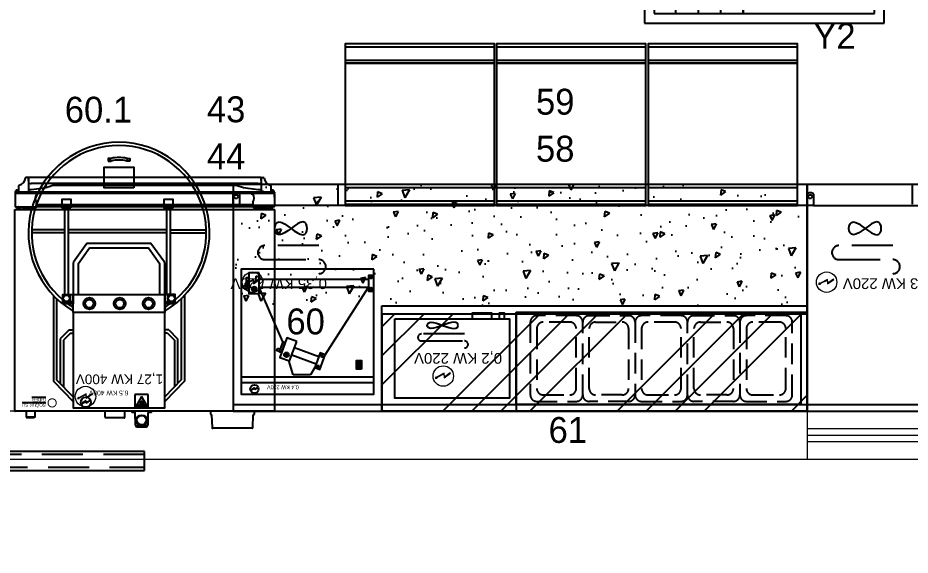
# Model space of a CAD drawing. Header units: millimetres. Extents: x 4980 to 19099, y 3891 to 5773.
# Drawn here: x 16684.8 to 16960.6, y 4416.1 to 4582.2 of the extents above; entities that cross this region are included whole.
import ezdxf

# ---------------------------------------------------------------- set-up
doc = ezdxf.new("R2010")
doc.units = ezdxf.units.MM
doc.set_wipeout_variables(frame=1)
doc.linetypes.add('DASHED', pattern=[19.05, 12.7, -6.35])
doc.linetypes.add('HIDDEN', pattern=[9.525, 6.35, -3.175])
for name, color, linetype in [('ASSI', 7, 'Continuous'), ('GEOM', 7, 'Continuous'), ('Kıtc-002 Çizgi', 7, 'Continuous'), ('Kıtc-005 Yazı', 7, 'Continuous'), ('Kıtc-008 Rakam', 1, 'Continuous'), ('Kıtc-011 Elk Tes Yazı 001', 1, 'Continuous'), ('Kıtc-014 Elk Tes İşaretler', 1, 'Continuous'), ('Kıtc-028 Yer Izgarası', 252, 'Continuous'), ('Kıtc-034 Soğuk Oda', 1, 'Continuous')]:
    doc.layers.add(name, color=color, linetype=linetype)
for name, color, linetype, lineweight in [('no3_cam gorunus on', 142, 'Continuous', 18), ('no3_doğrama gorunus', 243, 'Continuous', 0), ('no3_duvar ytong', 101, 'Continuous', 20)]:
    doc.layers.add(name, color=color, linetype=linetype, lineweight=lineweight)
doc.styles.get("Standard").update_dxf_attribs({"font": 'stylu.ttf', "height": 10})

# ---------------------------------------------------------------- blocks, each defined once
blk = doc.blocks.new('A$C47D864D1')
at = {"color": 7, "linetype": 'Continuous'}
for p, q in [((63.38, 136.83), (66.27, 136.83)), ((70.07, 131.97), (70.07, 133.9)), ((70.18, 134), (75.94, 134)), ((76.04, 133.9), (76.04, 131.97)), ((97.86, 133.82), (98.07, 134.03)), ((97.86, 131.97), (97.86, 133.82)), ((97.86, 133.82), (100.53, 133.82)), ((98.07, 134.03), (100.33, 134.03)), ((100.53, 133.82), (100.33, 134.03)), ((100.53, 131.97), (100.53, 133.82)), ((23.67, 131.88), (23.67, 69.71)), ((23.77, 131.97), (103.93, 131.97)), ((104.03, 131.88), (104.03, 69.63)), ((104.03, 69.63), (23.76, 69.63)), ((24.17, 69.58), (24.29, 69.63)), ((24.17, 69.58), (24.17, 69.47)), ((24.29, 69.41), (24.17, 69.47)), ((24.29, 69.41), (25.72, 69.41)), ((24.54, 69.36), (24.49, 69.41)), ((25.47, 69.36), (24.54, 69.36)), ((24.67, 69.36), (24.67, 68.88)), ((25.34, 69.36), (25.34, 68.88)), ((25.47, 69.36), (25.52, 69.41)), ((25.84, 69.58), (25.72, 69.63)), ((25.72, 69.41), (25.84, 69.47)), ((25.84, 69.58), (25.84, 69.47)), ((26.24, 68.84), (26.24, 69.23)), ((27.79, 69.29), (27.82, 69.28)), ((27.79, 69.29), (27.79, 69.29)), ((30.17, 69.02), (30.16, 69.02)), ((101.86, 69.63), (101.86, 69.47)), ((101.98, 69.41), (101.86, 69.47)), ((101.98, 69.41), (103.41, 69.41)), ((102.23, 69.36), (102.18, 69.41)), ((103.16, 69.36), (102.23, 69.36)), ((102.36, 69.36), (102.36, 68.88)), ((103.03, 69.36), (103.03, 68.88)), ((103.16, 69.36), (103.21, 69.41)), ((103.41, 69.41), (103.53, 69.47)), ((103.53, 69.63), (103.53, 69.47)), ((23.77, 64.8), (23.77, 68.61)), ((30.39, 68.68), (30.39, 68.68)), ((97.3, 68.66), (30.4, 68.66)), ((30.41, 67.33), (30.41, 68.61)), ((97.29, 68.05), (30.41, 68.05)), ((23.77, 64.21), (23.77, 64.52)), ((23.86, 64.62), (23.86, 64.67)), ((23.87, 64.62), (103.83, 64.62)), ((23.87, 64.11), (23.87, 64.07)), ((103.83, 64.11), (23.87, 64.11)), ((23.92, 64.62), (23.92, 64.65)), ((23.92, 64.65), (30.25, 64.65)), ((24.9, 63.6), (24.38, 63.6)), ((24.9, 62.32), (24.9, 64.06)), ((27.73, 64.62), (27.73, 64.65)), ((27.88, 59.69), (27.88, 64.11)), ((30.41, 64.81), (30.41, 64.8)), ((99.81, 59.69), (99.81, 64.11)), ((99.97, 64.62), (99.97, 64.65)), ((102.8, 64.06), (102.8, 62.32)), ((103.32, 63.6), (102.8, 63.6)), ((103.78, 64.62), (103.78, 64.65)), ((103.83, 64.11), (103.83, 64.07)), ((103.93, 64.21), (103.93, 64.52)), ((35.46, 62.18), (92.24, 62.18)), ((27.88, 59.69), (27.19, 59.71)), ((99.81, 59.69), (100.51, 59.71))]:
    blk.add_line(p, q, dxfattribs=at)
at = {"color": 9, "linetype": 'Continuous'}
for p, q in [((28.1, 69.25), (28.1, 69.25)), ((30.16, 69.02), (30.06, 69.04)), ((23.77, 68.61), (23.77, 68.61)), ((23.92, 68.77), (23.93, 68.76)), ((23.93, 68.76), (30.25, 68.76))]:
    blk.add_line(p, q, dxfattribs=at)
at = {"color": 7, "linetype": 'Continuous'}
for points in [[(30.25, 68.76), (30.25, 68.92), (30.25, 68.94), (30.24, 68.96), (30.23, 68.98), (30.22, 68.99), (30.2, 69), (30.19, 69.01), (30.18, 69.01), (30.17, 69.02)], [(30.41, 68.61), (30.41, 68.63), (30.4, 68.66)], [(23.87, 64.07), (23.87, 63.99), (23.91, 63.88), (23.97, 63.79), (24.05, 63.71), (24.14, 63.65), (24.24, 63.62), (24.34, 63.6), (24.38, 63.6)], [(27.88, 63.53), (28.76, 63.49), (30.34, 63.36), (31.84, 63.16), (33.28, 62.87), (35.25, 62.24)], [(93.09, 62.46), (94.43, 62.87), (95.86, 63.16), (97.36, 63.36), (98.94, 63.49), (99.81, 63.53)], [(103.32, 63.6), (103.36, 63.6), (103.46, 63.62), (103.56, 63.66), (103.65, 63.71), (103.73, 63.79), (103.79, 63.89), (103.83, 64), (103.83, 64.07)], [(35.25, 62.24), (35.28, 62.23), (35.31, 62.22), (35.34, 62.21), (35.36, 62.2), (35.38, 62.2)], [(35.38, 62.2), (35.4, 62.19), (35.42, 62.19), (35.45, 62.18), (35.46, 62.18)], [(92.24, 62.18), (92.27, 62.19), (92.29, 62.19), (92.31, 62.19)], [(92.31, 62.19), (92.33, 62.2), (92.35, 62.21), (92.37, 62.21), (92.39, 62.22), (92.42, 62.23), (93.09, 62.46)]]:
    blk.add_lwpolyline(points, dxfattribs=at)
blk.add_circle((64.82, 134.69), 1.44, dxfattribs=at)
for centre, radius, start, end in [((70.18, 133.9), 0.103, 90, 180), ((75.94, 133.9), 0.103, 0, 90), ((23.76, 131.87), 0.0935, 84.229, 173.4028), ((103.94, 131.87), 0.0935, 6.5972, 95.771), ((23.76, 69.72), 0.0926, 186.3797, 270), ((26.34, 69.23), 0.103, 89.7796, 180.0031), ((26.24, 43.09), 26.24, 86.6073, 89.7746), ((23.92, 68.61), 0.154, 89.9968, 180.0032), ((24.72, 68.88), 0.0514, 180, 224.974), ((25.29, 68.88), 0.0514, 345.7158, 0), ((26.39, 68.87), 0.154, 191.4346, 226.3364), ((32.05, 66.09), 2.06, 143.047, 215.7313), ((30.25, 68.61), 0.154, 30.2534, 34.9803), ((30.25, 68.61), 0.155, 26.5662, 30.2534), ((30.25, 68.61), 0.154, 21.0462, 26.5663), ((103.05, 68.92), 0.691, 183.4692, 184.5122), ((102.98, 68.88), 0.0514, 315.026, 0), ((23.87, 64.52), 0.103, 90, 180), ((23.87, 64.21), 0.103, 180, 270), ((23.93, 64.8), 0.155, 259.3317, 269.9849), ((23.93, 64.8), 0.154, 258.712, 259.3217), ((24.95, 64.06), 0.0514, 90.0016, 180), ((30.25, 64.8), 0.154, 270, 0), ((30.28, 64.81), 0.129, 0, 35.7313), ((102.75, 64.06), 0.0514, 0, 89.9984), ((103.77, 64.8), 0.155, 270.0151, 280.6683), ((103.77, 64.8), 0.154, 281.2961, 0.0005), ((103.77, 64.8), 0.154, 280.6783, 281.288), ((103.83, 64.52), 0.103, 0, 90), ((103.83, 64.21), 0.103, 270, 0), ((25.11, 62.32), 0.206, 180, 254.9739), ((24.39, 59.64), 2.57, 6.6929, 74.9538), ((103.31, 59.64), 2.57, 105.0462, 173.3071), ((102.59, 62.32), 0.206, 285.0261, 0), ((27.2, 59.97), 0.257, 186.6929, 268), ((100.5, 59.97), 0.257, 272, 353.3071)]:
    blk.add_arc(centre, radius, start, end, dxfattribs=at)
at = {"color": 9, "linetype": 'Continuous'}
for centre, radius, start, end in [((27.93, 69.95), 0.675, 260.932, 261.1755), ((27.92, 69.86), 0.586, 260.5125, 260.9361), ((26.24, 43.09), 26.22, 81.6196, 85.9346)]:
    blk.add_arc(centre, radius, start, end, dxfattribs=at)
at = {"color": 7, "linetype": 'Continuous'}
for centre, major_axis, ratio, start_param, end_param in [((30.25, 68.61), (-0.069, 0.138), 0.99981, 4.712287, 5.819644), ((23.92, 64.8), (0.154, 0), 0.999848, 9.424778, 10.995574)]:
    blk.add_ellipse(centre, major_axis=major_axis, ratio=ratio, start_param=start_param, end_param=end_param, dxfattribs=at)
at = {"color": 9, "linetype": 'Continuous'}
for points, knots in [([(27.82, 69.28), (27.82, 69.28), (27.81, 69.28), (27.8, 69.28), (27.79, 69.29)], [0, 0, 0, 0, 0.337497, 1, 1, 1, 1]), ([(28.1, 69.25), (28.05, 69.26), (27.95, 69.26), (27.86, 69.27), (27.83, 69.28)], [0, 0, 0, 0, 0.579312, 1, 1, 1, 1]), ([(24.9, 62.32), (24.9, 62.32), (24.9, 62.31), (24.9, 62.31), (24.91, 62.31)], [0, 0, 0, 0, 0.70163, 1, 1, 1, 1]), ([(102.79, 62.31), (102.79, 62.31), (102.8, 62.31), (102.8, 62.32), (102.8, 62.32)], [0, 0, 0, 0, 0.298397, 1, 1, 1, 1])]:
    blk.add_open_spline(points, degree=3, knots=knots, dxfattribs=at)
at = {"color": 7, "linetype": 'Continuous'}
for points in [[(30.4, 68.66), (30.4, 68.65), (30.41, 68.63), (30.41, 68.61)], [(101.46, 68.92), (101.46, 68.92), (101.46, 68.92), (101.46, 68.92)]]:
    blk.add_open_spline(points, degree=3, dxfattribs=at)
at = {"layer": 'ASSI', "color": 7, "linetype": 'Continuous'}
for p, q in [((61.74, 132.36), (61.74, 131.97)), ((24.67, 68.88), (24.67, 69.36)), ((25.34, 68.88), (25.34, 69.36)), ((102.36, 68.88), (102.36, 69.36)), ((103.03, 68.88), (103.03, 69.36)), ((28.87, 61.54), (98.83, 61.54)), ((27.88, 60.61), (27.88, 59.69)), ((27.88, 59.69), (99.81, 59.69)), ((99.81, 60.61), (99.81, 59.69))]:
    blk.add_line(p, q, dxfattribs=at)
at = {"layer": 'ASSI', "color": 9, "linetype": 'Continuous'}
blk.add_line((101.46, 68.88), (102.32, 68.88), dxfattribs=at)
at = {"layer": 'ASSI', "color": 7, "linetype": 'Continuous'}
for centre, radius, start, end in [((25.05, 69.21), 0.514, 224.974, 239.0644), ((25.83, 66.34), 2.57, 100.9889, 109.5117), ((101.87, 66.34), 2.57, 70.4883, 80.0581), ((102.65, 69.21), 0.514, 300.9356, 315.026)]:
    blk.add_arc(centre, radius, start, end, dxfattribs=at)
at = {"layer": 'ASSI', "color": 3, "linetype": 'Continuous'}
blk.add_arc((23.92, 64.8), 0.154, 251.4021, 258.868, dxfattribs=at)
at = {"layer": 'GEOM', "color": 7, "linetype": 'Continuous'}
for p, q in [((30.42, 137), (30.29, 133.06)), ((30.63, 137.19), (42.84, 137.19)), ((43.18, 133.06), (43.04, 137)), ((62.85, 132.46), (62.91, 136.28)), ((63.38, 136.78), (63.38, 136.83)), ((63.43, 136.78), (66.22, 136.78)), ((66.27, 136.83), (66.27, 136.78)), ((66.74, 136.28), (66.8, 132.46)), ((29.91, 132.65), (29.9, 131.97)), ((30.26, 133.02), (30.07, 132.91)), ((43.4, 132.91), (43.21, 133.02)), ((43.57, 131.97), (43.56, 132.65)), ((61.74, 132.36), (62.74, 132.36)), ((62.77, 130.94), (62.77, 126.82)), ((66.88, 130.94), (62.77, 130.94)), ((63.13, 130.35), (64.82, 127.41)), ((66.52, 130.35), (63.13, 130.35)), ((64.82, 127.57), (63.27, 130.27)), ((63.27, 130.27), (66.38, 130.27)), ((63.9, 130.14), (63.9, 130.08)), ((65.75, 130.14), (63.9, 130.14)), ((63.9, 130.08), (65.75, 130.08)), ((64.52, 129.88), (64.47, 129.93)), ((64.82, 127.41), (66.52, 130.35)), ((66.38, 130.27), (64.82, 127.57)), ((64.93, 129.88), (64.88, 129.93)), ((65.34, 129.88), (65.3, 129.93)), ((65.75, 130.08), (65.75, 130.14)), ((66.88, 126.82), (66.88, 130.94)), ((66.91, 132.36), (67.83, 132.36)), ((64.31, 128.74), (64.35, 128.69)), ((64.72, 128.74), (64.76, 128.69)), ((65.13, 128.74), (65.17, 128.69)), ((62.77, 126.82), (66.88, 126.82)), ((104.04, 72.2), (104.03, 72.2)), ((97.53, 69.02), (97.52, 69.01)), ((97.54, 69.02), (97.53, 69.02)), ((101.46, 68.88), (101.46, 69.23)), ((97.29, 68.61), (97.29, 67.33)), ((97.31, 68.68), (97.31, 68.68)), ((97.29, 64.81), (97.29, 64.8)), ((97.45, 64.65), (103.78, 64.65)), ((98.83, 61.54), (98.84, 61.54)), ((98.84, 61.54), (98.83, 61.54))]:
    blk.add_line(p, q, dxfattribs=at)
at = {"layer": 'GEOM', "color": 9, "linetype": 'Continuous'}
for p, q in [((63.43, 136.78), (63.43, 136.54)), ((63.43, 136.54), (66.22, 136.54)), ((66.22, 136.78), (66.22, 136.54)), ((104.04, 72.41), (104.03, 72.41)), ((97.64, 69.04), (97.64, 69.04)), ((103.77, 68.76), (97.45, 68.76)), ((103.93, 64.8), (103.93, 68.61))]:
    blk.add_line(p, q, dxfattribs=at)
at = {"layer": 'GEOM', "color": 3, "linetype": 'Continuous'}
blk.add_line((23.77, 65.78), (23.77, 64.8), dxfattribs=at)
at = {"layer": 'GEOM', "color": 7, "linetype": 'Continuous'}
for points in [[(97.52, 69.01), (97.51, 69.01), (97.49, 69), (97.48, 68.99), (97.47, 68.98), (97.46, 68.96), (97.45, 68.94), (97.45, 68.92), (97.45, 68.76)], [(97.64, 69.04), (97.62, 69.04), (97.6, 69.03), (97.58, 69.03), (97.56, 69.02), (97.54, 69.02)], [(97.3, 68.66), (97.29, 68.63), (97.29, 68.61)]]:
    blk.add_lwpolyline(points, dxfattribs=at)
blk.add_circle((64.82, 134.78), 1.65, dxfattribs=at)
for centre, radius, start, end in [((30.63, 136.99), 0.206, 90, 177.9996), ((42.84, 136.99), 0.206, 2.0016, 90.0001), ((63.43, 136.27), 0.514, 89.9991, 179.0008), ((66.22, 136.27), 0.514, 0.9991, 90.0009), ((30.22, 132.64), 0.309, 120, 178), ((30.24, 133.06), 0.0514, 300, 358), ((43.23, 133.06), 0.0514, 182, 240), ((43.25, 132.64), 0.309, 2, 60), ((62.74, 132.46), 0.103, 270, 359.0005), ((66.91, 132.46), 0.103, 180.9995, 270), ((64.84, 129.55), 0.527, 133.654, 212.3119), ((64.84, 129.55), 0.465, 133.654, 212.3119), ((65.25, 129.55), 0.527, 133.654, 212.3119), ((65.25, 129.55), 0.465, 133.654, 212.3119), ((65.66, 129.55), 0.527, 133.654, 212.3119), ((65.66, 129.55), 0.465, 133.654, 212.3119), ((64.05, 129.05), 0.403, 310.0089, 32.3119), ((64.05, 129.05), 0.465, 310.0089, 32.3119), ((64.46, 129.05), 0.403, 310.0089, 32.3119), ((64.46, 129.05), 0.465, 310.0089, 32.3119), ((64.87, 129.05), 0.403, 310.0089, 32.3119), ((64.87, 129.05), 0.465, 310.0089, 32.3119), ((101.46, 43.09), 26.24, 90.2254, 93.3927), ((101.36, 69.23), 0.103, 359.9969, 90.2204), ((95.65, 66.09), 2.06, 324.2687, 36.953), ((97.45, 68.61), 0.154, 153.4337, 158.9538), ((97.45, 68.61), 0.154, 89.9891, 149.7456), ((97.45, 68.61), 0.155, 149.7466, 153.4338), ((97.42, 64.81), 0.129, 144.2687, 180), ((97.45, 64.8), 0.154, 180, 270), ((28.04, 61), 0.506, 92.2276, 94.2328), ((28.72, 62.44), 0.917, 271.3017, 272.433), ((28.72, 62.45), 0.923, 272.9766, 273.5318), ((28.72, 62.44), 0.92, 272.433, 272.9772), ((28.72, 62.45), 0.928, 273.5327, 274.3712), ((28.72, 62.46), 0.932, 274.5674, 274.9307), ((28.72, 62.45), 0.929, 274.3705, 274.5671), ((28.71, 62.46), 0.938, 274.9306, 275.5217), ((28.71, 62.47), 0.947, 275.838, 276.3901), ((28.71, 62.47), 0.941, 275.5218, 275.838), ((28.71, 62.48), 0.951, 276.3901, 276.8347), ((28.71, 62.48), 0.957, 276.8346, 277.1575), ((98.98, 62.47), 0.941, 260.945, 267.5446), ((98.98, 62.44), 0.917, 267.567, 268.6983)]:
    blk.add_arc(centre, radius, start, end, dxfattribs=at)
at = {"layer": 'GEOM', "color": 9, "linetype": 'Continuous'}
for centre, radius, start, end in [((63.43, 136.29), 0.257, 90, 179), ((66.22, 136.29), 0.257, 1, 90), ((102.54, 34.69), 34.69, 94.3462, 98.1171), ((103.77, 68.61), 0.154, 0.0128, 89.9872)]:
    blk.add_arc(centre, radius, start, end, dxfattribs=at)
at = {"layer": 'GEOM', "color": 7, "linetype": 'Continuous'}
for centre, major_axis, ratio, start_param, end_param in [((97.45, 68.61), (0.069, 0.138), 0.99981, 1.570803, 1.570898), ((29.79, 60.61), (6.59, 0), 0.140541, 8.01421, 8.126051), ((97.91, 60.61), (6.59, 0), 0.140541, 1.298727, 1.410568)]:
    blk.add_ellipse(centre, major_axis=major_axis, ratio=ratio, start_param=start_param, end_param=end_param, dxfattribs=at)
at = {"layer": 'GEOM', "color": 9, "linetype": 'Continuous'}
for points in [[(62.91, 136.28), (62.91, 136.28), (62.92, 136.28), (62.93, 136.28), (62.96, 136.29), (62.99, 136.29), (63.03, 136.29), (63.09, 136.29), (63.14, 136.29), (63.17, 136.29)], [(66.74, 136.28), (66.74, 136.28), (66.73, 136.28), (66.72, 136.28), (66.69, 136.29), (66.66, 136.29), (66.62, 136.29), (66.56, 136.29), (66.51, 136.29), (66.48, 136.29)]]:
    blk.add_open_spline(points, degree=3, knots=[0, 0, 0, 0, 0.023369, 0.081312, 0.173793, 0.297655, 0.448298, 0.620026, 1, 1, 1, 1], dxfattribs=at)
at = {"layer": 'GEOM', "color": 7, "linetype": 'Continuous'}
for points, knots in [([(28, 61.5), (27.99, 61.5), (27.96, 61.5), (27.92, 61.49), (27.89, 61.47), (27.89, 61.45)], [0, 0, 0, 0, 0.340542, 0.625222, 1, 1, 1, 1]), ([(28.87, 61.54), (28.87, 61.54), (28.84, 61.53), (28.84, 61.53), (28.83, 61.53)], [0, 0, 0, 0, 0.06515, 1, 1, 1, 1]), ([(99.75, 61.5), (99.74, 61.5), (99.72, 61.5), (99.7, 61.5), (99.68, 61.5)], [0, 0, 0, 0, 0.231664, 1, 1, 1, 1]), ([(99.81, 61.46), (99.8, 61.47), (99.78, 61.49), (99.76, 61.49), (99.75, 61.5)], [0, 0, 0, 0, 0.415408, 1, 1, 1, 1])]:
    blk.add_open_spline(points, degree=3, knots=knots, dxfattribs=at)
blk.add_open_spline([(99.81, 61.45), (99.81, 61.45), (99.81, 61.46), (99.81, 61.46)], degree=3, dxfattribs=at)
at = {"layer": 'Kıtc-002 Çizgi', "color": 1}
for p, q in [((81.94, 129.45), (80.96, 128.77)), ((80.99, 128.73), (81.89, 129.36)), ((81.89, 129.36), (81.94, 128.78)), ((81.98, 128.87), (81.94, 129.45)), ((81.94, 128.78), (83.1, 129.38)), ((83.08, 129.43), (81.98, 128.87)), ((83.31, 129.53), (83.03, 129.51)), ((83.03, 129.51), (83.07, 129.44)), ((83.07, 129.44), (83.15, 129.3)), ((83.1, 129.38), (83.08, 129.43))]:
    blk.add_line(p, q, dxfattribs=at)
at = {"layer": 'Kıtc-002 Çizgi', "color": 5, "const_width": 0.306}
blk.add_lwpolyline([(91.21, 129.37, 1), (93.76, 129.37, 1)], format="xyb", close=True, dxfattribs=at)
at = {"layer": 'Kıtc-002 Çizgi', "color": 1}
blk.add_circle((82.06, 129.2), 1.58, dxfattribs=at)
at = {"layer": 'Kıtc-005 Yazı'}
blk.add_line((67.83, 131.97), (67.83, 132.36), dxfattribs=at)
at = {"layer": 'Kıtc-002 Çizgi', "color": 5}
for s, p in [('%%USOĞUK SU', (94.45, 129.55)), ('%%UGİDER', (94.39, 127.89))]:
    blk.add_text(s, height=1, dxfattribs=at).set_placement(p)
at = {"layer": 'Kıtc-002 Çizgi', "color": 1}
blk.add_text('6.5 KW 400V', height=1.5, dxfattribs=at).set_placement((68.92, 125.57, -10.3))
blk = doc.blocks.new('A$C4E3860C5')
at = {"layer": 'Kıtc-014 Elk Tes İşaretler', "linetype": 'Continuous', "lineweight": 0}
for p, q in [((2.9, 3.66), (0.96, 2.3)), ((1, 2.21), (2.81, 3.48)), ((2.81, 3.48), (2.9, 2.31)), ((3, 2.49), (2.9, 3.66)), ((2.9, 2.31), (5.24, 3.52)), ((5.18, 3.62), (3, 2.49)), ((5.66, 3.81), (5.09, 3.77)), ((5.09, 3.77), (5.17, 3.64)), ((5.17, 3.64), (5.34, 3.36)), ((5.24, 3.52), (5.19, 3.62)), ((5.34, 3.36), (5.66, 3.81)), ((0.96, 2.3), (1, 2.21))]:
    blk.add_line(p, q, dxfattribs=at)
blk.add_circle((3.16, 3.16), 3.16, dxfattribs=at)
blk = doc.blocks.new('A$C32132308')
at = {"layer": 'Kıtc-002 Çizgi'}
for points in [[(0, 6), (0, 0), (46.2, 0), (46.2, 6), (0, 6)], [(0, 5), (0, 1), (46.2, 1), (46.2, 5), (0, 5)]]:
    blk.add_lwpolyline(points, dxfattribs=at)
blk = doc.blocks.new('A$C5FDC7F02')
at = {"layer": 'Kıtc-002 Çizgi', "color": 254}
blk.add_lwpolyline([(0, 6), (46.2, 6), (46.2, 50), (0, 50)], close=True, dxfattribs=at)
for points in [[(0, 6), (0, 0), (46.2, 0), (46.2, 6), (0, 6)], [(0, 5), (0, 1), (46.2, 1), (46.2, 5), (0, 5)]]:
    blk.add_lwpolyline(points, dxfattribs=at)
blk = doc.blocks.new('A$C6980294D')
at = {"layer": 'Kıtc-002 Çizgi'}
for p, q in [((177.5, 111.5), (0, 111.5)), ((0, 50), (177.5, 50)), ((145.07, 43.5), (145.07, 50))]:
    blk.add_line(p, q, dxfattribs=at)
blk.add_lwpolyline([(177.5, 43.5), (177.5, 113.5), (0, 113.5), (0, 43.5)], close=True, dxfattribs=at)
at = {"layer": 'Kıtc-002 Çizgi', "linetype": 'DASHED'}
for points in [[(167.67, 66.68), (151, 66.68, -1), (151, 71.03)], [(151, 62.34), (167.67, 62.34, 1), (167.67, 66.68)]]:
    blk.add_lwpolyline(points, format="xyb", dxfattribs=at)
at = {"layer": 'Kıtc-002 Çizgi', "linetype": 'DASHED', "ltscale": 0.1}
blk.add_lwpolyline([(163.23, 55.03), (162.47, 55.2), (161.58, 55.65), (160.6, 56.29), (159.59, 57.03), (158.57, 57.76), (157.6, 58.4), (156.71, 58.86), (155.95, 59.03), (155.35, 58.86), (154.93, 58.4), (154.67, 57.76), (154.59, 57.03), (154.67, 56.29), (154.93, 55.65), (155.35, 55.2), (155.95, 55.03), (156.71, 55.2), (157.6, 55.65), (158.57, 56.29), (159.59, 57.03), (160.6, 57.76), (161.58, 58.4), (162.47, 58.86), (163.23, 59.03), (163.82, 58.86), (164.25, 58.4), (164.51, 57.76), (164.59, 57.03), (164.51, 56.29), (164.25, 55.65), (163.82, 55.2)], close=True, dxfattribs=at)
at = {"layer": 'Kıtc-002 Çizgi'}
blk.add_lwpolyline([(175.5, 46.5), (175.5, 50), (177.5, 50), (177.5, 46.5)], dxfattribs=at)
blk.add_circle((176.57, 47.21), 0.596, dxfattribs=at)
blk.add_arc((176.5, 47.25), 1.25, 216.8699, 323.1301, dxfattribs=at)
for name, p in [('A$C4E3860C5', (168.32, 70.49)), ('A$C5FDC7F02', (3, 0)), ('A$C5FDC7F02', (49.87, 0)), ('A$C5FDC7F02', (96.67, 0)), ('A$C32132308', (3, 43.5)), ('A$C32132308', (49.87, 43.5)), ('A$C32132308', (96.67, 43.5))]:
    blk.add_blockref(name, p, dxfattribs=at)
at = {"layer": 'Kıtc-011 Elk Tes Yazı 001', "insert": (148.49, 75.77), "char_height": 3.3081, "attachment_point": 1}
blk.add_mtext_dynamic_manual_height_columns('{\\f@Arial Unicode MS|b0|i0|c162|p34;0,35 KW 220V }', width=30.749, gutter_width=50, heights=[0], dxfattribs=at)
blk = doc.blocks.new('A$C29431E44')
at = {"layer": 'Kıtc-014 Elk Tes İşaretler', "linetype": 'Continuous', "lineweight": 0}
for p, q in [((2.9, 3.66), (0.96, 2.3)), ((1, 2.21), (2.81, 3.48)), ((2.81, 3.48), (2.9, 2.31)), ((3, 2.49), (2.9, 3.66)), ((2.9, 2.31), (5.24, 3.52)), ((5.18, 3.62), (3, 2.49)), ((5.66, 3.81), (5.09, 3.77)), ((5.09, 3.77), (5.17, 3.64)), ((5.17, 3.64), (5.34, 3.36)), ((5.24, 3.52), (5.19, 3.62)), ((5.34, 3.36), (5.66, 3.81)), ((0.96, 2.3), (1, 2.21))]:
    blk.add_line(p, q, dxfattribs=at)
blk.add_circle((3.16, 3.16), 3.16, dxfattribs=at)
blk = doc.blocks.new('A$C55DB60E9')
at = {"layer": 'Kıtc-002 Çizgi'}
for points in [[(90, 32.5), (0, 32.5), (0, 2), (90, 2)], [(131.5, 0), (0, 0), (0, 32.5), (131.5, 32.5)], [(90, 2), (2, 2), (2, 30.5), (90, 30.5)], [(127.5, 4), (92, 4), (92, 28.5), (127.5, 28.5)], [(95.27, 4), (93.63, 4), (93.63, 2.23), (95.27, 2.23)], [(103.6, 4), (97.46, 4), (97.46, 2.23), (103.6, 2.23)]]:
    blk.add_lwpolyline(points, close=True, dxfattribs=at)
at = {"layer": 'Kıtc-002 Çizgi', "color": 254, "linetype": 'HIDDEN'}
for points in [[(18.8, 29.5), (6.6, 29.5, 0.414214), (4.6, 27.5), (4.6, 5, 0.414214), (6.6, 3), (18.8, 3, 0.414214), (20.8, 5), (20.8, 27.5, 0.414214)], [(22.8, 29.5), (35, 29.5, -0.414214), (37, 27.5), (37, 5, -0.414214), (35, 3), (22.8, 3, -0.414214), (20.8, 5), (20.8, 27.5, -0.414214)], [(51.2, 29.5), (39, 29.5, 0.414214), (37, 27.5), (37, 5, 0.414214), (39, 3), (51.2, 3, 0.414214), (53.2, 5), (53.2, 27.5, 0.414214)], [(55.2, 29.5), (67.4, 29.5, -0.414214), (69.4, 27.5), (69.4, 5, -0.414214), (67.4, 3), (55.2, 3, -0.414214), (53.2, 5), (53.2, 27.5, -0.414214)], [(83.6, 29.5), (71.4, 29.5, 0.414214), (69.4, 27.5), (69.4, 5, 0.414214), (71.4, 3), (83.6, 3, 0.414214), (85.6, 5), (85.6, 27.5, 0.414214)], [(16.8, 27.5), (8.6, 27.5, 0.414214), (6.6, 25.5), (6.6, 7, 0.414214), (8.6, 5), (16.8, 5, 0.414214), (18.8, 7), (18.8, 25.5, 0.414214)], [(24.8, 27.5), (33, 27.5, -0.414214), (35, 25.5), (35, 7, -0.414214), (33, 5), (24.8, 5, -0.414214), (22.8, 7), (22.8, 25.5, -0.414214)], [(49.2, 27.5), (41, 27.5, 0.414214), (39, 25.5), (39, 7, 0.414214), (41, 5), (49.2, 5, 0.414214), (51.2, 7), (51.2, 25.5, 0.414214)], [(57.2, 27.5), (65.4, 27.5, -0.414214), (67.4, 25.5), (67.4, 7, -0.414214), (65.4, 5), (57.2, 5, -0.414214), (55.2, 7), (55.2, 25.5, -0.414214)], [(81.6, 27.5), (73.4, 27.5, 0.414214), (71.4, 25.5), (71.4, 7, 0.414214), (73.4, 5), (81.6, 5, 0.414214), (83.6, 7), (83.6, 25.5, 0.414214)]]:
    blk.add_lwpolyline(points, format="xyb", close=True, dxfattribs=at)
at = {"layer": 'Kıtc-002 Çizgi', "linetype": 'DASHED'}
for points in [[(119.27, 10.82), (105.93, 10.82, -1), (105.93, 12.99)], [(105.93, 8.65), (119.27, 8.65, 1), (119.27, 10.82)]]:
    blk.add_lwpolyline(points, format="xyb", dxfattribs=at)
at = {"layer": 'Kıtc-002 Çizgi', "linetype": 'DASHED', "ltscale": 0.1}
blk.add_lwpolyline([(116.22, 4.99), (115.49, 5.08), (114.64, 5.31), (113.7, 5.63), (112.73, 6), (111.76, 6.36), (110.82, 6.68), (109.97, 6.91), (109.24, 7), (108.67, 6.91), (108.26, 6.68), (108.02, 6.36), (107.94, 6), (108.02, 5.63), (108.26, 5.31), (108.67, 5.08), (109.24, 4.99), (109.97, 5.08), (110.82, 5.31), (111.76, 5.63), (112.73, 6), (113.7, 6.36), (114.64, 6.68), (115.49, 6.91), (116.22, 7), (116.79, 6.91), (117.2, 6.68), (117.44, 6.36), (117.52, 6), (117.44, 5.63), (117.2, 5.31), (116.79, 5.08)], close=True, dxfattribs=at)
at = {"layer": 'Kıtc-014 Elk Tes İşaretler'}
blk.add_blockref('A$C29431E44', (109.35, 18.51), dxfattribs=at)
at = {"layer": 'Kıtc-011 Elk Tes Yazı 001', "insert": (94.33, 17.85), "char_height": 3.3081, "attachment_point": 1}
blk.add_mtext_dynamic_manual_height_columns('{\\f@Arial Unicode MS|b0|i0|c162|p34;0,2 KW 220V }', width=27.5245, gutter_width=50, heights=[0], dxfattribs=at)
blk = doc.blocks.new('A$C0F144F2D')
at = {"layer": 'Kıtc-002 Çizgi', "lineweight": -2}
h = blk.add_hatch(color=256, dxfattribs=at)
h.dxf.hatch_style = 1
h.paths.add_polyline_path([(4.67, 35.11), (6.61, 35.11), (6.61, 38.46), (4.67, 38.46)])
h.paths.add_polyline_path([(6.37, 37.6, 1), (4.84, 37.6, 1)], flags=16)
h.paths.add_polyline_path([(6.37, 35.93, 1), (4.84, 35.93, 1)], flags=16)
h = blk.add_hatch(color=1, dxfattribs=at)
h.dxf.hatch_style = 1
h.paths.add_polyline_path([(6.37, 37.6, 1), (4.84, 37.6, 1)])
h = blk.add_hatch(color=3, dxfattribs=at)
h.dxf.hatch_style = 1
h.paths.add_polyline_path([(6.37, 35.93, 1), (4.84, 35.93, 1)])
h = blk.add_hatch(color=5, dxfattribs=at)
h.dxf.hatch_style = 1
h.paths.add_polyline_path([(34.45, 32.89, 1), (32.66, 32.89, 1)])
h = blk.add_hatch(color=5, dxfattribs=at)
h.dxf.hatch_style = 1
h.paths.add_polyline_path([(46.84, 7.56, 1), (45.05, 7.56, 1)])
at = {"layer": 'Kıtc-002 Çizgi', "color": 1}
for p, q in [((45.74, 46.27), (44.77, 45.59)), ((44.79, 45.55), (45.7, 46.18)), ((45.7, 46.18), (45.74, 45.6)), ((45.79, 45.69), (45.74, 46.27)), ((45.74, 45.6), (46.91, 46.2)), ((46.88, 46.25), (45.79, 45.69)), ((47.12, 46.35), (46.84, 46.33)), ((46.84, 46.33), (46.88, 46.26)), ((46.88, 46.26), (46.96, 46.13)), ((46.91, 46.2), (46.89, 46.25))]:
    blk.add_line(p, q, dxfattribs=at)
at = {"layer": 'Kıtc-002 Çizgi', "lineweight": -2}
for p, q in [((0, 43.71), (51, 43.71)), ((0, 41.44), (51, 41.44)), ((22.64, 37.81), (24.28, 40.66)), ((24.28, 40.66), (30.93, 40.66)), ((30.93, 40.66), (32.68, 35.13)), ((31.49, 32.9), (22.12, 36.4)), ((18.7, 32.86), (2, 6.87)), ((30.46, 30.07), (21.09, 33.57)), ((36.36, 31.66), (37.3, 31.32)), ((37.3, 31.32), (36.96, 30.38)), ((34.48, 29.41), (34.48, 29.41)), ((34.95, 27.91), (44, 6.86)), ((36.96, 30.38), (36.02, 30.72)), ((44, 6.86), (2, 6.87)), ((49, 7.36), (50, 7.36)), ((50, 7.36), (50, 6.36)), ((44, 3.85), (2, 3.86)), ((50, 6.36), (49, 6.36))]:
    blk.add_line(p, q, dxfattribs=at)
for points in [[(0, 0), (51, 0), (51, 48), (0, 48)], [(4.67, 38.46), (6.61, 38.46), (6.61, 35.11), (4.67, 35.11)], [(18.7, 32.86), (20.58, 32.17), (22.64, 37.81), (20.76, 38.5)], [(20.97, 37.59), (21.05, 37.13), (21.48, 36.97), (21.84, 37.27), (21.76, 37.73), (21.32, 37.88)], [(29.61, 27.73), (33.37, 26.36), (36.1, 33.88), (32.34, 35.25)], [(19.49, 33.51), (19.84, 33.81), (20.27, 33.65), (20.35, 33.19), (20, 32.9), (19.57, 33.06)], [(34.05, 28.24), (34.99, 27.9), (36.36, 31.66), (35.42, 32)], [(0, 2.37), (2, 2.37), (2, 8.37), (0, 8.37)], [(0.59, 7.54), (0.82, 7.14), (1.28, 7.14), (1.51, 7.54), (1.28, 7.94), (0.82, 7.94)], [(44, 1.36), (48, 1.36), (48, 9.36), (44, 9.36)], [(48, 3.36), (49, 3.36), (49, 7.36), (48, 7.36)], [(0.59, 3.2), (0.82, 3.6), (1.28, 3.6), (1.51, 3.2), (1.28, 2.8), (0.82, 2.8)]]:
    blk.add_lwpolyline(points, close=True, dxfattribs=at)
at = {"layer": 'Kıtc-002 Çizgi', "color": 1}
blk.add_circle((45.87, 46.02), 1.58, dxfattribs=at)
at = {"layer": 'Kıtc-002 Çizgi', "lineweight": -2}
for centre, radius in [((5.6, 37.6), 0.764), ((5.6, 35.93), 0.764), ((33.56, 32.89), 0.895), ((45.94, 7.56), 0.895)]:
    blk.add_circle(centre, radius, dxfattribs=at)
at = {"layer": 'Kıtc-002 Çizgi', "color": 1}
blk.add_text('0,4 KW 230V', height=1.5, dxfattribs=at).set_placement((28.83, 44.64, -10.3))
blk = doc.blocks.new('A$C4AD05EC5')
at = {"layer": 'Kıtc-002 Çizgi'}
for p, q in [((131.5, 111.5), (0, 111.5)), ((129.5, 50), (0, 50)), ((99.07, 43.5), (99.07, 49.5))]:
    blk.add_line(p, q, dxfattribs=at)
blk.add_lwpolyline([(0, 43.5), (131.5, 43.5), (131.5, 113.5), (0, 113.5)], close=True, dxfattribs=at)
at = {"layer": 'Kıtc-002 Çizgi', "linetype": 'DASHED'}
for points in [[(121.67, 66.68), (105, 66.68, -1), (105, 71.03)], [(105, 62.34), (121.67, 62.34, 1), (121.67, 66.68)]]:
    blk.add_lwpolyline(points, format="xyb", dxfattribs=at)
at = {"layer": 'Kıtc-002 Çizgi', "linetype": 'DASHED', "ltscale": 0.1}
blk.add_lwpolyline([(117.23, 55.03), (116.47, 55.2), (115.58, 55.65), (114.6, 56.29), (113.59, 57.03), (112.57, 57.76), (111.6, 58.4), (110.71, 58.86), (109.95, 59.03), (109.35, 58.86), (108.93, 58.4), (108.67, 57.76), (108.59, 57.03), (108.67, 56.29), (108.93, 55.65), (109.35, 55.2), (109.95, 55.03), (110.71, 55.2), (111.6, 55.65), (112.57, 56.29), (113.59, 57.03), (114.6, 57.76), (115.58, 58.4), (116.47, 58.86), (117.23, 59.03), (117.82, 58.86), (118.25, 58.4), (118.51, 57.76), (118.59, 57.03), (118.51, 56.29), (118.25, 55.65), (117.82, 55.2)], close=True, dxfattribs=at)
at = {"layer": 'Kıtc-002 Çizgi'}
blk.add_lwpolyline([(129.5, 46.5), (129.5, 50), (131.5, 50), (131.5, 46.5)], dxfattribs=at)
blk.add_circle((130.57, 47.21), 0.596, dxfattribs=at)
blk.add_arc((130.5, 47.25), 1.25, 216.8699, 323.1301, dxfattribs=at)
for name, p in [('A$C4E3860C5', (122.32, 70.49)), ('A$C5FDC7F02', (3, 0)), ('A$C5FDC7F02', (49.87, 0)), ('A$C32132308', (3, 43.5)), ('A$C32132308', (49.87, 43.5))]:
    blk.add_blockref(name, p, dxfattribs=at)
at = {"layer": 'Kıtc-011 Elk Tes Yazı 001', "insert": (93.28, 75.77), "char_height": 3.3081, "attachment_point": 1}
blk.add_mtext_dynamic_manual_height_columns('{\\f@Arial Unicode MS|b0|i0|c162|p34;0,3 KW 220V }', width=27.5245, gutter_width=50, heights=[0], dxfattribs=at)
blk = doc.blocks.new('A$C23A01192')
h = blk.add_hatch(color=250)
h.dxf.hatch_style = 1
h.paths.add_polyline_path([(123.28, 26.17), (133.93, 26.17), (133.93, 25.62), (123.28, 25.62), (123.28, 21.66), (122.73, 21.66), (122.73, 26.17)])
h = blk.add_hatch(color=250)
h.dxf.hatch_style = 1
h.paths.add_polyline_path([(213.49, 25.62), (213.49, 21.66), (214.04, 21.66), (214.04, 26.17), (213.49, 26.17), (200.84, 26.17), (200.84, 25.62)])
h = blk.add_hatch(color=250)
h.dxf.hatch_style = 1
h.paths.add_polyline_path([(123.28, 16.16), (121.82, 16.16), (121.82, 21.66), (123.28, 21.66)])
edge = h.paths.add_edge_path()
edge.add_line((120.36, 18.91), (123.28, 18.91))
at = {"color": 1}
for p, q in [((110.34, 44.51), (125.11, 44.51)), ((110.34, 44.51), (110.34, 29.52)), ((125.11, 42.08), (125.11, 44.51)), ((215.11, 42.08), (215.11, 44.56)), ((229.88, 44.56), (215.11, 44.56)), ((229.88, 29.57), (229.88, 44.56)), ((125.11, 29.52), (125.11, 32.03)), ((215.11, 29.57), (215.11, 32.03)), ((110.34, 29.52), (125.11, 29.52)), ((229.88, 29.57), (215.11, 29.57))]:
    blk.add_line(p, q, dxfattribs=at)
at = {"color": 8}
for p, q in [((123.2, 5.33), (137.56, 10.67)), ((137.56, 10.67), (133.8, 5.33)), ((178.39, 5.33), (164.03, 10.67)), ((164.03, 10.67), (167.79, 5.33)), ((123.2, 5.33), (137.56, 0)), ((133.8, 5.33), (167.79, 5.33)), ((137.56, 0), (133.8, 5.33)), ((178.39, 5.33), (164.03, 0)), ((164.03, 0), (167.79, 5.33))]:
    blk.add_line(p, q, dxfattribs=at)
at = {"color": 250}
blk.add_lwpolyline([(123.28, 16.16), (121.82, 16.16), (121.82, 21.66), (123.28, 21.66)], close=True, dxfattribs=at)
at = {"layer": 'Kıtc-002 Çizgi', "color": 254, "linetype": 'DASHED'}
for p, q in [((0, 31.08), (110.34, 31.03)), ((125.11, 29.52), (125.11, 26.18)), ((125.11, 27.18), (0, 27.2))]:
    blk.add_line(p, q, dxfattribs=at)
at = {"layer": 'Kıtc-002 Çizgi', "color": 250}
for points in [[(123.28, 25.62), (123.28, 21.66), (122.73, 21.66), (122.73, 26.17), (123.28, 26.17)], [(123.28, 26.17), (133.93, 26.17), (133.93, 25.62), (123.28, 25.62)], [(213.49, 26.17), (200.84, 26.17), (200.84, 25.62), (213.49, 25.62)], [(213.49, 25.62), (213.49, 21.66), (214.04, 21.66), (214.04, 26.17), (213.49, 26.17)]]:
    blk.add_lwpolyline(points, dxfattribs=at)
at = {"layer": 'Kıtc-034 Soğuk Oda', "color": 254}
for p, q in [((0, 26.2), (0, 32.08)), ((0, 32.08), (110.34, 32.03)), ((119.96, 28.21), (122.41, 31.53)), ((119.96, 28.21), (122.37, 30.59)), ((122.37, 30.59), (126.79, 30.59)), ((209.37, 31.53), (122.41, 31.53)), ((126.79, 30.59), (125.11, 30.59)), ((126.79, 30.59), (129.91, 28.21)), ((127.42, 30.59), (129.91, 28.21)), ((203.34, 30.59), (127.42, 30.59)), ((201.5, 28.21), (203.34, 30.59)), ((201.5, 28.21), (203.92, 30.59)), ((203.58, 32.03), (208.63, 32.03)), ((203.92, 30.59), (208.33, 30.59)), ((206.25, 30.59), (203.92, 30.59)), ((208.33, 30.59), (211.45, 28.21)), ((208.63, 32.03), (208.66, 31.99)), ((209.37, 31.53), (211.45, 28.21)), ((211.45, 26.17), (0, 26.2))]:
    blk.add_line(p, q, dxfattribs=at)
at = {"layer": 'Kıtc-034 Soğuk Oda', "color": 3}
for p, q in [((187.94, 11.07), (200.54, 11.07)), ((187.94, 9.27), (200.54, 9.27))]:
    blk.add_line(p, q, dxfattribs=at)
for points in [[(213.49, 26.17), (123.28, 26.17)], [(123.28, 25.62), (123.28, 15.17), (213.49, 15.17), (213.49, 25.62)], [(176.69, 15.17), (176.69, 14.67), (182.69, 14.67), (182.69, 15.17)], [(181.44, 14.67), (181.44, 13.67), (177.94, 13.67), (177.94, 14.67)], [(211.79, 15.17), (211.79, 14.67), (205.79, 14.67), (205.79, 15.17)], [(207.04, 14.67), (207.04, 13.67), (210.54, 13.67), (210.54, 14.67)], [(177.94, 13.67), (177.94, 12.06), (184.83, 9.17), (187.94, 9.17), (187.94, 11.17), (185.66, 11.17), (181.44, 13.39), (181.44, 13.67)], [(210.54, 13.67), (210.54, 12.06), (203.66, 9.17), (200.54, 9.17), (200.54, 11.17), (202.83, 11.17), (207.04, 13.39), (207.04, 13.67)]]:
    blk.add_lwpolyline(points, dxfattribs=at)
at = {"layer": 'Kıtc-034 Soğuk Oda', "color": 254}
for centre, radius in [((119.96, 28.21), 2.01), ((119.96, 28.21), 0.962), ((129.91, 28.21), 2.04), ((129.91, 28.21), 0.962), ((201.5, 28.21), 2.01), ((201.5, 28.21), 0.962), ((211.45, 28.21), 2.04), ((211.45, 28.21), 0.962)]:
    blk.add_circle(centre, radius, dxfattribs=at)
at = {"color": 3}
blk.add_wipeout([(112.34, 42.04), (227.88, 42.04), (227.88, 31.99), (112.34, 31.99), (112.34, 31.99)], dxfattribs=at)
blk = doc.blocks.new('A$C5DC8673B')
at = {"layer": 'Kıtc-002 Çizgi'}
for p, q in [((10.81, 61.02), (10.81, 75.5)), ((45.07, 61.02), (45.07, 75.5)), ((9.81, 60.6), (9.81, 74.46)), ((46.07, 60.6), (46.07, 74.46)), ((12.93, 58.9), (10.81, 61.02)), ((42.95, 58.9), (45.07, 61.02)), ((12.51, 57.9), (9.81, 60.6)), ((12.93, 58.9), (13.78, 58.9)), ((42.95, 58.9), (42.1, 58.9)), ((43.36, 57.9), (46.07, 60.6)), ((12.51, 57.9), (13.78, 57.9)), ((43.36, 57.9), (42.1, 57.9)), ((13.78, 52.49), (13.78, 46.97)), ((12.86, 49.25), (12.86, 46.97)), ((13.27, 27.91), (43.51, 27.91)), ((44.79, 27.91), (54.94, 27.91)), ((13.27, 26.91), (43.51, 26.91)), ((44.79, 26.91), (54.92, 26.91)), ((25.28, 5.74), (25.55, 5.7)), ((30.59, 5.74), (30.32, 5.7)), ((25.28, 4.93), (25.55, 4.89)), ((30.59, 4.93), (30.32, 4.89))]:
    blk.add_line(p, q, dxfattribs=at)
for points in [[(13.78, 52.49), (42.1, 52.49), (42.1, 81.92), (13.78, 81.92)], [(13.78, 52.49), (42.1, 52.49), (42.1, 46.97), (13.78, 46.97)], [(10.58, 49.85), (13.78, 49.85), (13.78, 49.25), (10.58, 49.25)], [(42.1, 49.82), (45.29, 49.82), (45.29, 49.23), (42.1, 49.23)], [(12.86, 49.25), (10.58, 49.25), (10.58, 46.97), (12.86, 46.97)], [(12, 20.21), (13.27, 20.21), (13.27, 46.97), (12, 46.97)], [(13.78, 49.25), (12.86, 49.25), (12.86, 46.97), (13.78, 46.97)], [(43.01, 46.95), (42.1, 46.95), (42.1, 49.23), (43.01, 49.23)], [(43.01, 49.23), (45.29, 49.23), (45.29, 46.95), (43.01, 46.95)], [(43.51, 20.19), (44.79, 20.19), (44.79, 46.95), (43.51, 46.95)], [(11.26, 20.21), (14.01, 20.21), (14.01, 17.47), (11.26, 17.47)], [(42.78, 20.19), (45.52, 20.19), (45.52, 17.45), (42.78, 17.45)], [(23.37, 13.98), (32.5, 13.98), (32.5, 7.59), (23.37, 7.59)], [(24.56, 5.74), (25.28, 5.74), (25.28, 4.93), (24.56, 4.93)], [(31.32, 5.74), (30.59, 5.74), (30.59, 4.93), (31.32, 4.93)]]:
    blk.add_lwpolyline(points, close=True, dxfattribs=at)
for points in [[(7.66, 47.23), (7.66, 73.69), (13.78, 79.99)], [(8.66, 48.22), (8.66, 73.29), (13.78, 78.56)], [(48.21, 47.23), (48.21, 73.69), (42.1, 79.99)], [(47.21, 48.22), (47.21, 73.29), (42.1, 78.56)], [(13.78, 46.97), (13.78, 37.33), (13.9, 36.96), (18.04, 31.19), (18.44, 31.17), (37.43, 31.17), (37.84, 31.19), (41.98, 36.96), (42.1, 37.33), (42.1, 46.97)], [(15.28, 46.97), (15.28, 37.61), (18.82, 32.67), (37.05, 32.67), (40.6, 37.61), (40.6, 46.97)]]:
    blk.add_lwpolyline(points, dxfattribs=at)
for centre, radius in [((18.78, 49.73), 1.82), ((18.78, 49.73), 1.28), ((27.7, 49.73), 1.82), ((27.7, 49.73), 1.28), ((37.09, 49.73), 1.82), ((37.09, 49.73), 1.28), ((11.69, 48.13), 1), ((44.19, 48.13), 1)]:
    blk.add_circle(centre, radius, dxfattribs=at)
for centre, radius, start, end in [((27.94, 27.91), 28, 120.3785, 59.6215), ((27.94, 27.91), 27, 121.6305, 125.664), ((27.94, 27.91), 27, 54.2494, 58.3695), ((27.94, 27.91), 27, 130.0055, 49.9945), ((27.94, 14.35), 8.97, 254.5778, 285.4222), ((27.94, 13.54), 8.97, 254.5778, 285.4222)]:
    blk.add_arc(centre, radius, start, end, dxfattribs=at)
for points, knots in [([(1.23, 27.91), (1.16, 27.91), (1.06, 27.91), (0.97, 27.91), (0.94, 27.91)], [0, 0, 0, 0, 0.1306613, 0.1926211, 0.1926211, 0.1926211, 0.1926211]), ([(1.23, 27.91), (1.16, 27.91), (1.06, 27.91), (0.97, 27.91), (0.94, 27.91)], [0, 0, 0, 0, 0.1306613, 0.1926211, 0.1926211, 0.1926211, 0.1926211]), ([(12, 27.91), (11.69, 27.91), (11.39, 27.91), (11.08, 27.91), (10.43, 27.91), (8.89, 27.91), (6.48, 27.91), (3.85, 27.91), (2.1, 27.91), (1.23, 27.91)], [-0.091879, -0.091879, -0.091879, -0.091879, 0, 0, 0, 0.196291, 0.46418, 0.732097, 1, 1, 1, 1]), ([(12, 27.91), (11.69, 27.91), (11.39, 27.91), (11.08, 27.91), (10.43, 27.91), (8.89, 27.91), (6.48, 27.91), (3.85, 27.91), (2.1, 27.91), (1.23, 27.91)], [-0.091879, -0.091879, -0.091879, -0.091879, 0, 0, 0, 0.196291, 0.46418, 0.732097, 1, 1, 1, 1]), ([(12, 26.91), (11.97, 26.91), (11.94, 26.91), (11.87, 26.91), (11.82, 26.91), (11.66, 26.91), (11.56, 26.91), (11.44, 26.91), (11.43, 26.91), (11.38, 26.91), (11.35, 26.91), (11.26, 26.91), (11.2, 26.91), (11.12, 26.91), (11.11, 26.91), (11.08, 26.91), (11.07, 26.91), (11.05, 26.91), (11.04, 26.91), (11.02, 26.91), (11, 26.91), (10.95, 26.91), (10.91, 26.91), (10.81, 26.91), (10.74, 26.91), (10.52, 26.91), (10.38, 26.91), (9.96, 26.91), (9.68, 26.91), (9.37, 26.91), (9.34, 26.91), (9.27, 26.91), (9.22, 26.91), (9.16, 26.91), (9.15, 26.91), (9.14, 26.91), (9.13, 26.91), (9.12, 26.91), (9.11, 26.91), (9.09, 26.91), (9.08, 26.91), (9.04, 26.91), (9.02, 26.91), (8.94, 26.91), (8.89, 26.91), (8.74, 26.91), (8.64, 26.91), (8.33, 26.91), (8.13, 26.91), (7.51, 26.91), (7.11, 26.91), (6.66, 26.91), (6.62, 26.91), (6.56, 26.91), (6.55, 26.91), (6.52, 26.91), (6.51, 26.91), (6.49, 26.91), (6.49, 26.91), (6.47, 26.91), (6.46, 26.91), (6.44, 26.91), (6.42, 26.91), (6.38, 26.91), (6.34, 26.91), (6.25, 26.91), (6.19, 26.91), (6, 26.91), (5.88, 26.91), (5.5, 26.91), (5.25, 26.91), (4.98, 26.91), (4.95, 26.91), (4.88, 26.91), (4.83, 26.91), (4.68, 26.91), (4.58, 26.91), (4.29, 26.91), (4.09, 26.91), (3.88, 26.91), (3.87, 26.91), (3.85, 26.91), (3.84, 26.91), (3.82, 26.91), (3.81, 26.91), (3.78, 26.91), (3.76, 26.91), (3.7, 26.91), (3.66, 26.91), (3.54, 26.91), (3.46, 26.91), (3.22, 26.91), (3.06, 26.91), (2.57, 26.91), (2.25, 26.91), (1.7, 26.91), (1.46, 26.91), (1.23, 26.91)], [-0.091879, -0.091879, -0.091879, -0.091879, -0.084163, -0.084163, -0.068729, -0.068729, -0.037862, -0.037862, -0.033319, -0.033319, -0.024232, -0.024232, -0.006058, -0.006058, -0.000672, -0.000672, 0.001993, 0.001993, 0.004658, 0.004658, 0.009988, 0.009988, 0.020649, 0.020649, 0.04197, 0.04197, 0.084612, 0.084612, 0.169896, 0.169896, 0.17737, 0.17737, 0.192318, 0.192318, 0.194954, 0.194954, 0.196886, 0.196886, 0.198819, 0.198819, 0.202683, 0.202683, 0.210411, 0.210411, 0.225868, 0.225868, 0.256781, 0.256781, 0.318608, 0.318608, 0.442262, 0.442262, 0.455315, 0.455315, 0.459598, 0.459598, 0.462633, 0.462633, 0.465016, 0.465016, 0.4674, 0.4674, 0.472167, 0.472167, 0.481702, 0.481702, 0.500771, 0.500771, 0.538909, 0.538909, 0.615186, 0.615186, 0.622666, 0.622666, 0.637628, 0.637628, 0.667551, 0.667551, 0.727398, 0.727398, 0.731293, 0.731293, 0.734369, 0.734369, 0.737445, 0.737445, 0.743597, 0.743597, 0.755901, 0.755901, 0.780509, 0.780509, 0.829725, 0.829725, 0.928156, 0.928156, 1, 1, 1, 1])]:
    blk.add_open_spline(points, degree=3, knots=knots, dxfattribs=at)
at = {"layer": 'Kıtc-014 Elk Tes İşaretler'}
blk.add_blockref('A$C29431E44', (35.14, 75.32), dxfattribs=at)
at = {"layer": 'Kıtc-011 Elk Tes Yazı 001', "insert": (14.28, 74.65), "char_height": 3, "attachment_point": 1}
blk.add_mtext_dynamic_manual_height_columns('{\\f@Arial Unicode MS|b0|i0|c162|p34;1,27 KW 400V }', width=31.2688, gutter_width=50, heights=[0], dxfattribs=at)
blk = doc.blocks.new('A$C28F41BA0')
at = {"layer": 'Kıtc-028 Yer Izgarası'}
for p, q in [((74.1, 30), (0, 30)), ((0, 30), (0, 0)), ((74.1, 0), (74.1, 30)), ((71.1, 27), (3, 27)), ((3, 27), (3, 3)), ((9.65, 22.49), (9.65, 27)), ((16.63, 22.49), (16.63, 27)), ((23.62, 22.49), (23.62, 27)), ((30.6, 22.49), (30.6, 27)), ((37.59, 22.49), (37.59, 27)), ((44.57, 22.49), (44.57, 27)), ((51.56, 22.49), (51.56, 27)), ((58.54, 22.49), (58.54, 27)), ((65.53, 22.49), (65.53, 27)), ((71.1, 3), (71.1, 27)), ((3, 22.49), (7.74, 22.49)), ((9.65, 22.49), (14.73, 22.49)), ((16.63, 22.49), (21.71, 22.49)), ((23.62, 22.49), (28.7, 22.49)), ((30.6, 22.49), (35.68, 22.49)), ((37.59, 22.49), (42.67, 22.49)), ((44.57, 22.49), (49.65, 22.49)), ((51.56, 22.49), (56.64, 22.49)), ((58.54, 22.49), (63.62, 22.49)), ((65.53, 22.49), (70.61, 22.49)), ((9.65, 15.5), (9.65, 20.58)), ((16.63, 15.5), (16.63, 20.58)), ((23.62, 15.5), (23.62, 20.58)), ((30.6, 15.5), (30.6, 20.58)), ((37.59, 15.5), (37.59, 20.58)), ((44.57, 15.5), (44.57, 20.58)), ((51.56, 15.5), (51.56, 20.58)), ((58.54, 15.5), (58.54, 20.58)), ((65.53, 15.5), (65.53, 20.58)), ((3, 15.5), (7.74, 15.5)), ((9.65, 15.5), (14.73, 15.5)), ((16.63, 15.5), (21.71, 15.5)), ((23.62, 15.5), (28.7, 15.5)), ((30.6, 15.5), (35.68, 15.5)), ((37.59, 15.5), (42.67, 15.5)), ((44.57, 15.5), (49.65, 15.5)), ((51.56, 15.5), (56.64, 15.5)), ((58.54, 15.5), (63.62, 15.5)), ((65.53, 15.5), (70.61, 15.5)), ((9.65, 8.52), (9.65, 13.6)), ((16.63, 8.52), (16.63, 13.6)), ((23.62, 8.52), (23.62, 13.6)), ((71.1, 13.5), (30.37, 13.5)), ((30.37, 13.5), (30.37, 3)), ((30.6, 8.52), (30.6, 13.6)), ((71.1, 3), (71.1, 13.5)), ((3, 8.52), (7.74, 8.52)), ((9.65, 8.52), (14.73, 8.52)), ((16.63, 8.52), (21.71, 8.52)), ((23.62, 8.52), (28.7, 8.52)), ((9.65, 3), (9.65, 6.61)), ((16.63, 3), (16.63, 6.61)), ((23.62, 3), (23.62, 6.61)), ((30.6, 3), (30.6, 6.61)), ((3, 3), (71.1, 3)), ((30.37, 3), (71.1, 3)), ((0, 0), (74.1, 0))]:
    blk.add_line(p, q, dxfattribs=at)
blk.add_text('74*30', height=7.92, dxfattribs=at).set_placement((34.23, 4.54))

msp = doc.modelspace()

# ---------------------------------------------------------------- hatches: boundary and pattern name
at = {"layer": 'Kıtc-002 Çizgi', "extrusion": (-9.00651e-10, 7.49378e-09, 1)}
h = msp.add_hatch(dxfattribs=at)
h.set_pattern_fill('AR-CONC', color=256, scale=0.1, angle=-166.2934)
h.set_pattern_definition([(243.70661, (32633.974, 13331.009), (-18.077314, -2.768354), [1.905, -20.955]), (188.70661, (32633.974, 13331.01), (7.951073, -17.726495), [1.524, -16.764058]), (294.15806, (32632.467, 13330.778), (-10.126242, -20.494848), [1.619, -17.809024]), (239.89081, (32635.177, 13326.074), (-27.332113, -2.338722), [2.8575, -31.4325]), (290.34217, (32632.9, 13325.88), (-17.20156, -29.663285), [2.428502, -26.71356]), (184.89077, (32635.177, 13326.074), (-17.20156, -29.663285), [2.285997, -25.145973]), (214.70661, (32632.409, 13326.706), (-17.152845, 6.342779), [1.905, -20.955]), (159.70661, (32632.409, 13326.706), (-1.639862, -19.358663), [1.524, -16.764]), (265.15806, (32630.98, 13327.234), (-18.792707, -13.015884), [1.619, -17.808994]), (231.206614, (32633.9736, 13331.009), (1.7034696, -8.2878907), [0, -16.5608, 0, -17.018, 0, -16.8275]), (201.206614, (32633.974, 13331.009), (-4.117894, -11.316055), [0, -9.7028, 0, -16.1798, 0, -6.4135]), (161.206614, (32639.4765, 13332.351), (-13.3086643, -2.6562632), [0, -6.35, 0, -19.812, 0, -26.289]), (151.206614, (32641.944, 13332.953), (-13.788591, -5.980164), [0, -8.255, 0, -13.1572, 0, -18.669])])
h.paths.add_polyline_path([(16928.8, 4530.66), (16751.3, 4530.66), (16751.3, 4493.16), (16928.8, 4493.16)])
at = {"layer": 'Kıtc-002 Çizgi'}
h = msp.add_hatch(dxfattribs=at)
h.set_pattern_fill('ANSI34', color=254, scale=2, style=0)
h.set_pattern_definition([(45, (12353.983, 2423.156), (-26.94077, 26.94077), []), (45, (12362.964, 2423.156), (-26.94077, 26.94077), []), (45, (12371.944, 2423.156), (-26.94077, 26.94077), []), (45, (12380.924, 2423.156), (-26.94077, 26.94077), [])])
h.paths.add_polyline_path([(16797.3, 4460.66), (16928.8, 4460.66), (16928.8, 4490.66), (16797.3, 4490.66)])

# ---------------------------------------------------------------- linework, layer by layer
msp.add_lwpolyline([(16797.3, 4460.66), (16928.8, 4460.66), (16928.8, 4490.66), (16797.3, 4490.66)], close=True, dxfattribs=at)
at = {"layer": 'no3_cam gorunus on'}
msp.add_lwpolyline([(17026.97, 4453.16), (16928.8, 4453.16)], dxfattribs=at)
at = {"layer": 'no3_doğrama gorunus'}
for points in [[(17026.97, 4455.16), (16928.8, 4455.16)], [(17026.97, 4451.16), (16928.8, 4451.16)]]:
    msp.add_lwpolyline(points, dxfattribs=at)
at = {"layer": 'no3_duvar ytong'}
for p, q in [((17532.58, 4460.66), (16427.01, 4460.66)), ((17532.58, 4445.66), (16412.01, 4445.66))]:
    msp.add_line(p, q, dxfattribs=at)
msp.add_lwpolyline([(16928.8, 4460.66), (16928.8, 4445.66)], dxfattribs=at)

# ---------------------------------------------------------------- block references
at = {"layer": 'Kıtc-002 Çizgi', "rotation": 180}
for name, p in [('A$C6980294D', (16928.8, 4574.16)), ('A$C4AD05EC5', (17060.3, 4574.16)), ('A$C47D864D1', (16787.84, 4592.57)), ('A$C55DB60E9', (16928.8, 4493.16))]:
    msp.add_blockref(name, p, dxfattribs=at)
at = {"layer": 'Kıtc-002 Çizgi', "lineweight": -2, "xscale": 0.8039215686200001, "yscale": 0.8039215686200001, "zscale": 0.8039215686200001, "rotation": 180}
msp.add_blockref('A$C0F144F2D', (16794.78, 4504.51, 0), dxfattribs=at)
at = {"layer": 'Kıtc-028 Yer Izgarası'}
msp.add_blockref('A$C28F41BA0', (16878.53, 4580.57, 0), dxfattribs=at)

# ---------------------------------------------------------------- texts
at = {"layer": 'Kıtc-008 Rakam', "color": 1}
for s, p in [('Y2', (16930.69, 4572.63)), ('59', (16844.95, 4552.29)), ('60.1', (16699.27, 4549.82, 0)), ('43', (16743.19, 4549.93, 0)), ('58', (16844.95, 4537.76)), ('44', (16743.19, 4535.39, 0)), ('60', (16767.79, 4484.38, 0)), ('61', (16848.85, 4450.83))]:
    msp.add_text(s, height=8, dxfattribs=at).set_placement(p)

# ---------------------------------------------------------------- next in the draw order: block references
at = {"xscale": -1}
msp.add_blockref('A$C23A01192', (16723.94, 4416.14), dxfattribs=at)

# ---------------------------------------------------------------- next in the draw order: block references
at = {"layer": 'Kıtc-002 Çizgi', "lineweight": -2, "rotation": 180}
msp.add_blockref('A$C5DC8673B', (16743.96, 4543.64), dxfattribs=at)

doc.saveas('drawing.dxf')
